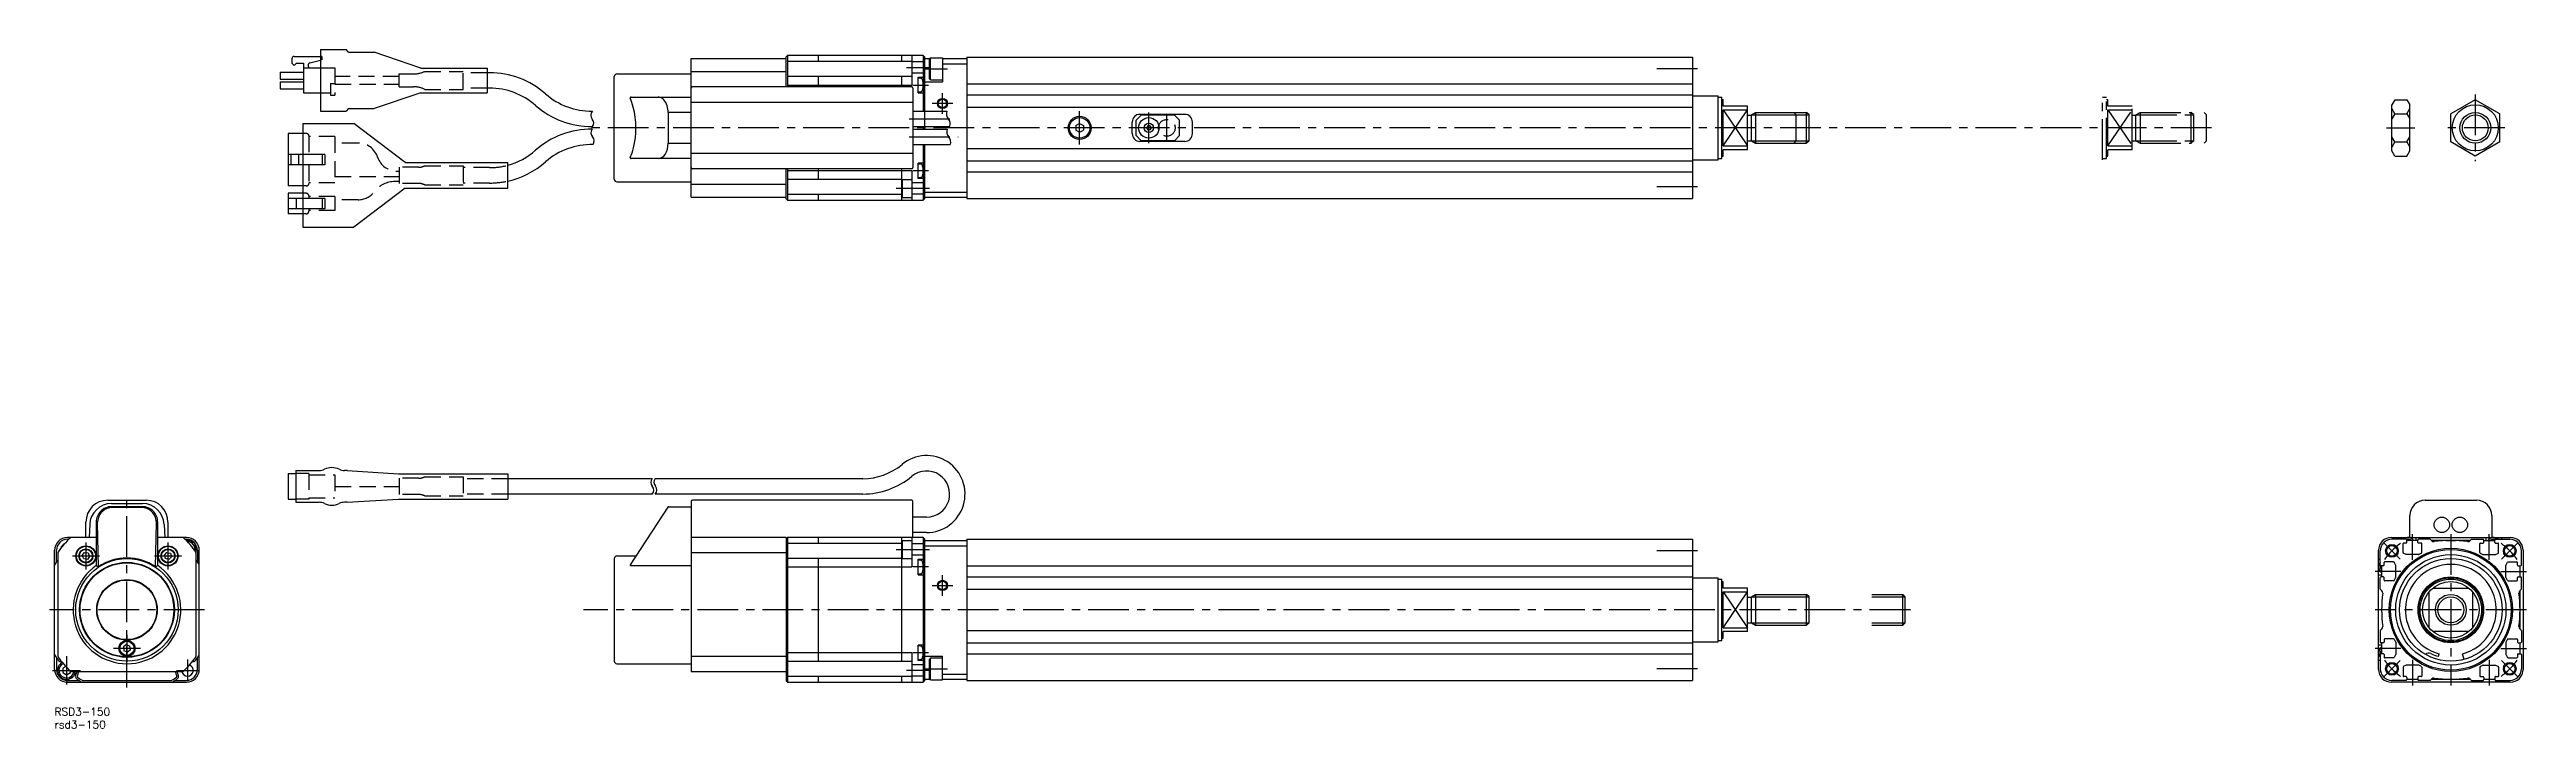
# Model space of a CAD drawing. Extents: x -2 to 964, y -8 to 257.
import ezdxf

# ---------------------------------------------------------------- set-up
doc = ezdxf.new("R2010")
doc.units = 0
doc.header["$LTSCALE"] = 0.5
for name, pattern in [('CENTER', [50.8, 31.75, -6.35, 6.35, -6.35]), ('DASHED', [19.05, 12.7, -6.35]), ('PHANTOM', [63.5, 31.75, -6.35, 6.35, -6.35, 6.35, -6.35])]:
    doc.linetypes.add(name, pattern=pattern)
for name, color, linetype in [('MSM_CENTER', 1, 'CENTER'), ('MSM_CONTINUOUS', 7, 'CONTINUOUS'), ('MSM_DASHED', 4, 'DASHED'), ('MSM_IMAGINARY', 6, 'PHANTOM'), ('MSM_NARROW', 5, 'CONTINUOUS'), ('MSM_PART_NUMBER', 7, 'CONTINUOUS')]:
    doc.layers.add(name, color=color, linetype=linetype)
doc.styles.get("Standard").update_dxf_attribs({"font": 'txt.shx', "height": 3, "bigfont": 'bigfont.shx'})

# ---------------------------------------------------------------- blocks, each defined once
blk = doc.blocks.new('*U6')
at = {"layer": 'MSM_PART_NUMBER'}
blk.add_text('RSD3-150', height=3, dxfattribs=at).set_placement((0, -3))
blk = doc.blocks.new('*U7')
at = {"layer": 'MSM_PART_NUMBER'}
blk.add_text('rsd3-150', height=3, dxfattribs=at).set_placement((0, -8))

msp = doc.modelspace()

# ---------------------------------------------------------------- linework, layer by layer
at = {"layer": 'MSM_CENTER'}
for p, q in [((332.27, 249.57), (341.27, 249.57)), ((334.77, 242.7), (340.77, 242.7)), ((339.27, 248.98), (348.27, 248.98)), ((640.77, 248.98), (623.18, 248.98)), ((350.27, 235.5), (342.27, 235.5)), ((346.27, 231.5), (346.27, 239.5)), ((399.77, 219.5), (399.77, 232.5)), ((426.77, 220), (426.77, 232)), ((944.12, 238.97), (944.12, 213.03)), ((841.27, 226), (206.27, 226)), ((333.27, 229.5), (350.41, 229.5)), ((333.27, 222.5), (352.45, 222.5)), ((433.77, 220.75), (433.77, 231.25)), ((909.52, 226), (920.52, 226)), ((955.62, 226), (932.62, 226)), ((340.77, 209.3), (334.77, 209.3)), ((640.77, 203.02), (623.18, 203.02)), ((341.27, 202.43), (328.27, 202.43)), ((28.2, 8), (28.2, 82.9)), ((919.57, 57.7), (919.57, 67.7)), ((934.57, 67.7), (934.57, 8.7)), ((949.57, 57.7), (949.57, 67.7)), ((6.91, 59.2), (17.49, 59.2)), ((12.2, 64.49), (12.2, 53.91)), ((38.91, 59.2), (49.49, 59.2)), ((44.2, 64.49), (44.2, 53.91)), ((328.27, 61.77), (341.27, 61.77)), ((640.77, 61.18), (623.18, 61.18)), ((914.77, 58), (908.41, 64.36)), ((960.73, 64.36), (954.37, 58)), ((340.77, 54.9), (334.77, 54.9)), ((346.27, 43.7), (346.27, 51.7)), ((915.07, 53.2), (905.07, 53.2)), ((954.07, 53.2), (964.07, 53.2)), ((342.27, 47.7), (350.27, 47.7)), ((58.4, 38.2), (-2, 38.2)), ((723.77, 38.2), (206.27, 38.2)), ((964.07, 38.2), (905.07, 38.2)), ((4.63, 20.13), (4.63, 9.13)), ((33.49, 23.2), (22.91, 23.2)), ((28.2, 28.49), (28.2, 17.91)), ((340.77, 21.5), (334.77, 21.5)), ((915.07, 23.2), (905.07, 23.2)), ((954.07, 23.2), (964.07, 23.2)), ((-0.87, 14.63), (10.13, 14.63)), ((47.52, 14.63), (56.02, 14.63)), ((51.77, 18.88), (51.77, 10.38)), ((341.27, 14.63), (332.27, 14.63)), ((339.27, 15.22), (348.27, 15.22)), ((640.77, 15.22), (623.18, 15.22)), ((914.77, 18.4), (908.41, 12.04)), ((919.57, 18.7), (919.57, 8.7)), ((949.57, 18.7), (949.57, 8.7)), ((960.73, 12.04), (954.37, 18.4))]:
    msp.add_line(p, q, dxfattribs=at)
for start, end in [(127.06564, 142.93434), (37.06566, 52.93436), (217.06566, 232.93436), (307.06564, 322.93434)]:
    msp.add_arc((934.57, 38.2), 32.5, start, end, dxfattribs=at)
at = {"layer": 'MSM_CONTINUOUS'}
for p, q in [((92.5, 252.96), (92.5, 251.16)), ((93.4, 253.86), (103.63, 253.86)), ((99.57, 251.36), (103.63, 252.4)), ((103.63, 256.5), (103.63, 232.5)), ((103.63, 256.5), (113.63, 256.5)), ((114.63, 255.5), (113.63, 256.5)), ((114.63, 255.5), (124.63, 255.5)), ((142.78, 249.3), (124.63, 255.5)), ((248.27, 199), (248.27, 253)), ((248.27, 253), (285.27, 253)), ((285.27, 253.7), (285.77, 254.2)), ((285.27, 242), (285.27, 253.7)), ((285.77, 254.2), (285.77, 242)), ((338.77, 254.2), (285.77, 254.2)), ((285.77, 252.02), (334.27, 252.02)), ((297.77, 254.22), (297.77, 252.02)), ((330.27, 254.2), (330.27, 252.02)), ((334.27, 254.2), (334.27, 242.7)), ((338.77, 254.2), (338.77, 232.5)), ((339.27, 253.7), (338.77, 254.2)), ((339.27, 253.7), (339.27, 232.5)), ((339.27, 253), (341.44, 253)), ((341.57, 253.23), (341.27, 252.71)), ((341.27, 245.25), (341.27, 252.71)), ((341.57, 244.73), (341.57, 253.23)), ((341.57, 253.23), (346.27, 253.23)), ((346.27, 253.23), (346.27, 244)), ((346.27, 253), (355.77, 253)), ((355.77, 253.5), (638.77, 253.5)), ((355.77, 253.5), (355.77, 198.5)), ((638.77, 253.5), (638.77, 198.5)), ((88, 247.74), (97, 247.74)), ((88, 247.74), (88, 245.04)), ((88, 245.04), (97, 245.04)), ((88, 243.96), (97, 243.96)), ((88, 243.96), (88, 241.26)), ((93.4, 250.26), (92.5, 251.16)), ((93.4, 250.26), (94.3, 251.16)), ((94.3, 251.16), (97, 251.16)), ((97, 251.16), (97, 239.64)), ((97, 249.36), (103.63, 249.36)), ((142.78, 249.3), (168.63, 249.3)), ((168.63, 249.3), (168.63, 239.7)), ((169.65, 247.5), (168.63, 247.5)), ((218.27, 206), (218.27, 246)), ((219.27, 247), (248.27, 247)), ((248.27, 247.92), (285.27, 247.92)), ((334.27, 242), (248.27, 242)), ((285.77, 246.12), (334.27, 246.12)), ((285.77, 242.7), (334.27, 242.7)), ((297.77, 246.12), (297.77, 242.02)), ((330.27, 246.12), (330.27, 242)), ((336.77, 245.7), (339.27, 245.7)), ((336.77, 239.7), (336.77, 245.7)), ((336.77, 245.45), (337.62, 245.38)), ((336.77, 239.95), (336.77, 245.45)), ((339.27, 244), (346.27, 244)), ((341.57, 244.73), (341.27, 245.25)), ((341.57, 244.73), (346.27, 244.73)), ((346.27, 251), (355.77, 251)), ((355.77, 243.15), (638.77, 243.15)), ((88, 241.26), (97, 241.26)), ((97, 239.64), (103.63, 239.64)), ((103.63, 232.5), (113.63, 232.5)), ((114.63, 233.5), (113.63, 232.5)), ((114.63, 233.5), (124.63, 233.5)), ((142.78, 239.7), (124.63, 233.5)), ((142.78, 239.7), (168.63, 239.7)), ((169.65, 241.5), (168.63, 241.5)), ((224.86, 238), (248.27, 238)), ((239.27, 232), (239.27, 220)), ((248.27, 232), (239.27, 232)), ((248.27, 236), (334.77, 236)), ((334.77, 241.5), (334.77, 210.5)), ((334.77, 232.5), (347.95, 232.5)), ((337.62, 240.02), (336.77, 239.95)), ((336.77, 239.7), (339.27, 239.7)), ((339.27, 232.5), (339.27, 225.5)), ((355.77, 238.85), (638.77, 238.85)), ((355.77, 234.08), (638.77, 234.08)), ((638.77, 238.5), (648.77, 238.5)), ((648.77, 213.5), (648.77, 238.5)), ((648.77, 238), (650.27, 238)), ((650.27, 214), (650.27, 238)), ((650.27, 237), (650.77, 237)), ((650.77, 234.5), (650.77, 237)), ((660.27, 234.5), (650.77, 234.5)), ((650.77, 219.02), (650.77, 232.98)), ((650.77, 232.98), (660.27, 232.98)), ((660.27, 217.5), (660.27, 234.5)), ((661.77, 231.05), (663.41, 232)), ((663.41, 232), (683.32, 232)), ((663.41, 232), (663.41, 220)), ((683.32, 220), (683.32, 232)), ((684.27, 231.05), (683.32, 232)), ((912.68, 236.97), (911.52, 234.97)), ((911.52, 217.03), (911.52, 234.97)), ((912.68, 231.49), (911.52, 233.49)), ((912.68, 236.97), (917.37, 236.97)), ((917.37, 236.97), (918.52, 234.97)), ((917.37, 231.49), (918.52, 233.49)), ((918.52, 217.03), (918.52, 234.97)), ((944.12, 236.97), (934.62, 231.49)), ((953.62, 231.49), (944.12, 236.97)), ((96.73, 223.85), (91.13, 223.85)), ((91.13, 223.85), (91.13, 203.35)), ((96.73, 227.7), (96.73, 187.3)), ((96.73, 227.7), (116.73, 227.7)), ((136.73, 212.45), (116.73, 227.7)), ((334.77, 226.5), (349.16, 226.5)), ((334.77, 225.5), (348.12, 225.5)), ((338.77, 226.5), (338.77, 225.5)), ((339.27, 226.5), (339.27, 225.5)), ((398.27, 226.87), (399.77, 227.73)), ((398.27, 226.87), (398.27, 225.13)), ((398.27, 225.13), (399.77, 224.27)), ((399.77, 227.73), (401.27, 226.87)), ((399.77, 224.27), (401.27, 225.13)), ((401.27, 226.87), (401.27, 225.13)), ((420.27, 223.75), (420.27, 228.25)), ((423.77, 231), (421.77, 229)), ((421.77, 223), (421.77, 229)), ((421.77, 223), (423.77, 221)), ((440.77, 231.25), (423.27, 231.25)), ((436.77, 231), (423.77, 231)), ((426.34, 226.75), (425.9, 226)), ((425.9, 226), (426.34, 225.25)), ((427.2, 226.75), (426.34, 226.75)), ((427.2, 225.25), (426.34, 225.25)), ((427.2, 226.75), (427.64, 226)), ((427.64, 226), (427.2, 225.25)), ((438.77, 229), (436.77, 231)), ((438.77, 223), (436.77, 221)), ((438.77, 223), (438.77, 229)), ((443.77, 223.75), (443.77, 228.25)), ((660.27, 231), (661.77, 231)), ((661.77, 220.95), (661.77, 231.05)), ((684.27, 220.95), (684.27, 231.05)), ((912.68, 231.49), (911.52, 229.49)), ((912.68, 220.52), (911.52, 222.52)), ((912.68, 231.49), (917.37, 231.49)), ((917.37, 231.49), (918.52, 229.49)), ((917.37, 220.52), (918.52, 222.52)), ((934.62, 220.52), (934.62, 231.49)), ((953.62, 220.52), (953.62, 231.49)), ((96.73, 215.6), (91.13, 215.6)), ((92.13, 215.6), (92.13, 211.6)), ((95.13, 215.6), (95.13, 211.6)), ((248.27, 214), (224.87, 214)), ((239.27, 220), (248.27, 220)), ((334.77, 216), (248.27, 216)), ((334.77, 219.5), (349.33, 219.5)), ((338.77, 219.5), (338.77, 197.8)), ((339.27, 219.5), (339.27, 198.3)), ((355.77, 217.92), (638.77, 217.92)), ((355.77, 213.15), (638.77, 213.15)), ((440.77, 220.75), (423.27, 220.75)), ((436.77, 221), (423.77, 221)), ((638.77, 213.5), (648.77, 213.5)), ((648.77, 214), (650.27, 214)), ((650.27, 215), (650.77, 215)), ((650.77, 219.02), (660.27, 219.02)), ((660.27, 217.5), (650.77, 217.5)), ((650.77, 215), (650.77, 217.5)), ((660.27, 221), (661.77, 221)), ((661.77, 220.95), (663.41, 220)), ((663.41, 220), (683.32, 220)), ((684.27, 220.95), (683.32, 220)), ((912.68, 220.52), (911.52, 218.52)), ((912.68, 215.03), (911.52, 217.03)), ((912.68, 220.52), (917.37, 220.52)), ((912.68, 215.03), (917.37, 215.03)), ((917.37, 220.52), (918.52, 218.52)), ((917.37, 215.03), (918.52, 217.03)), ((944.12, 215.03), (934.62, 220.52)), ((953.62, 220.52), (944.12, 215.03)), ((96.73, 211.6), (91.13, 211.6)), ((96.73, 203.35), (91.13, 203.35)), ((136.73, 212.45), (176.73, 212.45)), ((176.73, 202.55), (176.73, 212.45)), ((219.27, 205), (248.27, 205)), ((248.27, 204.09), (285.27, 204.09)), ((334.27, 210), (248.77, 210)), ((285.27, 198.3), (285.27, 210)), ((285.77, 210), (285.77, 197.8)), ((334.27, 209.3), (285.77, 209.3)), ((330.54, 205.88), (285.77, 205.88)), ((297.77, 210.02), (297.77, 205.88)), ((330.27, 210), (330.27, 197.8)), ((330.57, 205.93), (330.27, 205.41)), ((330.57, 205.93), (330.57, 198.93)), ((330.57, 205.93), (334.27, 205.93)), ((334.27, 209.3), (334.27, 197.8)), ((336.77, 206.3), (336.77, 212.3)), ((339.27, 212.3), (336.77, 212.3)), ((336.77, 206.55), (336.77, 212.05)), ((336.77, 212.05), (337.62, 211.98)), ((337.62, 206.62), (336.77, 206.55)), ((339.27, 206.3), (336.77, 206.3)), ((355.77, 208.85), (638.77, 208.85)), ((96.73, 200.5), (91.13, 200.5)), ((91.13, 200.5), (91.13, 192.5)), ((96.73, 198.5), (91.13, 198.5)), ((96.73, 194.5), (91.13, 194.5)), ((94.13, 198.5), (94.13, 194.5)), ((136.73, 202.55), (116.73, 187.3)), ((136.73, 202.55), (176.73, 202.55)), ((248.27, 199), (285.27, 199)), ((285.77, 197.8), (285.27, 198.3)), ((330.27, 199.98), (285.77, 199.98)), ((285.77, 197.8), (338.77, 197.8)), ((297.77, 199.98), (297.77, 197.82)), ((330.57, 198.93), (330.27, 199.45)), ((330.57, 198.93), (334.27, 198.93)), ((338.77, 197.8), (339.27, 198.3)), ((339.27, 201), (355.77, 201)), ((339.27, 199), (355.77, 199)), ((355.77, 198.5), (638.77, 198.5)), ((96.73, 192.5), (91.13, 192.5)), ((96.73, 187.3), (116.73, 187.3)), ((91.13, 91.31), (94.09, 91.31)), ((91.13, 91.31), (91.13, 81.31)), ((94.09, 92.51), (103.19, 92.51)), ((94.09, 92.51), (94.09, 80.11)), ((114.09, 92.51), (113, 92.51)), ((114.09, 92.51), (134.09, 91.26)), ((134.09, 91.26), (176.73, 91.26)), ((176.73, 91.26), (176.73, 81.36)), ((233.04, 89.31), (176.73, 89.31)), ((315.15, 89.31), (234.24, 89.31)), ((20.7, 80.9), (35.7, 80.9)), ((22.16, 79.61), (34.24, 79.61)), ((34.2, 78.4), (22.2, 78.4)), ((33.89, 78.09), (22.51, 78.09)), ((91.13, 81.31), (94.09, 81.31)), ((94.09, 80.11), (103.19, 80.11)), ((114.09, 80.11), (113, 80.11)), ((114.09, 80.11), (134.09, 81.36)), ((134.09, 81.36), (176.73, 81.36)), ((233.03, 83.31), (176.73, 83.31)), ((239.09, 78.17), (224.49, 55.77)), ((315.15, 83.31), (234.23, 83.31)), ((239.51, 78.4), (248.27, 78.4)), ((248.27, 80.4), (248.27, 14.2)), ((334.27, 80.9), (248.77, 80.9)), ((334.77, 66.9), (334.77, 80.4)), ((924.57, 80.9), (944.57, 80.9)), ((12.2, 66.4), (12.2, 72.4)), ((13.67, 71.41), (13.49, 66.4)), ((16.2, 72.4), (16.2, 55.43)), ((16.79, 73.2), (16.64, 71.96)), ((16.64, 71.96), (17.03, 55)), ((39.37, 55), (39.76, 71.96)), ((39.76, 71.96), (39.61, 73.2)), ((40.2, 55.43), (40.2, 72.4)), ((42.73, 71.41), (42.91, 66.4)), ((44.2, 72.4), (44.2, 66.4)), ((340.07, 74.31), (334.77, 74.31)), ((340.07, 68.31), (334.77, 68.31)), ((918.57, 66.4), (918.57, 74.9)), ((950.57, 74.9), (950.57, 66.4)), ((0, 15), (0, 61.4)), ((0.7, 56.89), (0.7, 61.4)), ((0.7, 56.89), (0.7, 59.3)), ((1.2, 60.49), (1.2, 20.11)), ((16.2, 66.4), (5, 66.4)), ((5, 65.7), (5.54, 65.7)), ((10.77, 59.39), (11.65, 60.53)), ((11.32, 58.05), (10.77, 59.39)), ((12.75, 57.87), (11.32, 58.05)), ((11.65, 60.53), (13.08, 60.35)), ((13.63, 59.01), (12.75, 57.87)), ((13.08, 60.35), (13.63, 59.01)), ((51.4, 66.4), (40.2, 66.4)), ((42.8, 59.56), (43.81, 60.59)), ((43.19, 58.17), (42.8, 59.56)), ((44.59, 57.81), (43.19, 58.17)), ((43.81, 60.59), (45.21, 60.23)), ((45.6, 58.84), (44.59, 57.81)), ((45.21, 60.23), (45.6, 58.84)), ((50.86, 65.7), (51.4, 65.7)), ((55.2, 20.11), (55.2, 60.49)), ((55.7, 61.4), (55.7, 56.89)), ((56.4, 15), (56.4, 61.4)), ((218.27, 58.2), (218.27, 18.2)), ((219.27, 59.2), (226.72, 59.2)), ((285.27, 66.4), (248.27, 66.4)), ((248.27, 60.49), (285.27, 60.49)), ((285.27, 65.9), (285.77, 66.4)), ((285.27, 66.4), (285.27, 10.5)), ((338.77, 66.4), (285.77, 66.4)), ((285.77, 66.4), (285.77, 10)), ((285.77, 64.22), (330.27, 64.22)), ((285.77, 58.32), (330.54, 58.32)), ((297.77, 66.4), (297.77, 64.22)), ((297.77, 58.32), (297.77, 18.08)), ((330.27, 66.4), (330.27, 18.08)), ((330.57, 65.27), (330.27, 64.75)), ((330.57, 58.27), (330.27, 58.79)), ((330.57, 65.27), (330.57, 58.27)), ((330.57, 65.27), (334.27, 65.27)), ((330.57, 58.27), (334.27, 58.27)), ((334.27, 66.4), (334.27, 54.9)), ((338.77, 66.4), (338.77, 10)), ((339.27, 65.9), (338.77, 66.4)), ((339.27, 65.9), (339.27, 10.5)), ((339.27, 65.2), (339.27, 11.2)), ((339.27, 65.2), (355.77, 65.2)), ((339.27, 63.2), (355.77, 63.2)), ((355.77, 65.7), (638.77, 65.7)), ((355.77, 65.7), (355.77, 10.7)), ((638.77, 65.7), (638.77, 10.7)), ((906.37, 15), (906.37, 61.4)), ((907.07, 55.65), (907.07, 61.2)), ((911.37, 66.4), (957.77, 66.4)), ((917.12, 65.7), (911.57, 65.7)), ((914.87, 66.4), (914.87, 65.7)), ((915.92, 60.52), (915.92, 64)), ((917.09, 59.73), (916.02, 60.34)), ((917.12, 64.2), (916.12, 64.2)), ((921.95, 59.7), (917.19, 59.7)), ((917.42, 64.5), (917.42, 65.4)), ((921.72, 65.2), (917.42, 65.2)), ((920.87, 66.4), (920.87, 65.2)), ((921.72, 64.5), (921.72, 65.4)), ((926.49, 65.7), (922.02, 65.7)), ((923.02, 64.2), (922.02, 64.2)), ((923.12, 60.34), (922.05, 59.73)), ((923.22, 60.52), (923.22, 64)), ((927.21, 65.06), (926.63, 65.64)), ((942.07, 65.2), (927.07, 65.2)), ((932.77, 65.2), (932.77, 65.17)), ((932.77, 65.2), (936.37, 65.2)), ((936.37, 65.2), (936.37, 65.17)), ((941.93, 65.06), (942.51, 65.64)), ((942.65, 65.7), (947.12, 65.7)), ((945.92, 60.52), (945.92, 64)), ((946.02, 60.34), (947.09, 59.73)), ((946.12, 64.2), (947.12, 64.2)), ((947.19, 59.7), (951.95, 59.7)), ((947.42, 64.5), (947.42, 65.4)), ((947.42, 65.2), (951.72, 65.2)), ((948.27, 66.4), (948.27, 65.2)), ((951.72, 64.5), (951.72, 65.4)), ((952.02, 65.7), (957.57, 65.7)), ((952.02, 64.2), (953.02, 64.2)), ((952.05, 59.73), (953.12, 60.34)), ((953.22, 60.52), (953.22, 64)), ((954.27, 66.4), (954.27, 65.7)), ((962.07, 55.65), (962.07, 61.2)), ((962.77, 61.4), (962.77, 15)), ((16.2, 55.43), (17.03, 55)), ((40.2, 55.43), (39.37, 55)), ((224.87, 55.43), (248.27, 55.43)), ((285.77, 54.9), (334.27, 54.9)), ((336.77, 51.9), (336.77, 57.9)), ((336.77, 57.9), (339.27, 57.9)), ((336.77, 57.65), (337.62, 57.58)), ((337.62, 52.22), (336.77, 52.15)), ((336.77, 51.9), (339.27, 51.9)), ((355.77, 55.35), (638.77, 55.35)), ((355.77, 51.05), (638.77, 51.05)), ((638.77, 50.7), (648.77, 50.7)), ((648.77, 25.7), (648.77, 50.7)), ((648.77, 50.2), (650.27, 50.2)), ((650.27, 26.2), (650.27, 50.2)), ((650.27, 49.2), (650.77, 49.2)), ((650.77, 46.7), (650.77, 49.2)), ((906.37, 57.9), (907.07, 57.9)), ((906.37, 51.9), (907.57, 51.9)), ((907.07, 46.28), (907.07, 50.75)), ((908.27, 55.35), (907.37, 55.35)), ((908.27, 51.05), (907.37, 51.05)), ((907.57, 55.35), (907.57, 51.05)), ((908.57, 55.65), (908.57, 56.65)), ((908.57, 49.75), (908.57, 50.75)), ((912.25, 56.85), (908.77, 56.85)), ((912.25, 49.55), (908.77, 49.55)), ((913.04, 55.68), (912.43, 56.75)), ((912.43, 49.65), (913.04, 50.72)), ((913.07, 50.82), (913.07, 55.58)), ((956.07, 50.82), (956.07, 55.58)), ((956.1, 55.68), (956.71, 56.75)), ((956.71, 49.65), (956.1, 50.72)), ((956.88, 56.85), (960.37, 56.85)), ((956.88, 49.55), (960.37, 49.55)), ((960.57, 55.65), (960.57, 56.65)), ((960.57, 49.75), (960.57, 50.75)), ((960.87, 55.35), (961.77, 55.35)), ((960.87, 51.05), (961.77, 51.05)), ((961.57, 51.05), (961.57, 55.35)), ((962.07, 46.28), (962.07, 50.75)), ((355.77, 46.28), (638.77, 46.28)), ((660.27, 46.7), (650.77, 46.7)), ((650.77, 31.22), (650.77, 45.18)), ((650.77, 45.18), (660.27, 45.18)), ((660.27, 29.7), (660.27, 46.7)), ((660.27, 43.2), (661.77, 43.2)), ((661.77, 43.25), (663.41, 44.2)), ((661.77, 33.15), (661.77, 43.25)), ((663.41, 44.2), (683.32, 44.2)), ((663.41, 44.2), (663.41, 32.2)), ((683.32, 32.2), (683.32, 44.2)), ((684.27, 43.25), (683.32, 44.2)), ((684.27, 33.15), (684.27, 43.25)), ((907.71, 45.56), (907.13, 46.14)), ((926.07, 31.22), (926.07, 45.18)), ((927.59, 46.7), (941.55, 46.7)), ((943.07, 45.18), (943.07, 31.22)), ((961.43, 45.56), (962.01, 46.14)), ((961.57, 30.7), (961.57, 45.7)), ((355.77, 30.12), (638.77, 30.12)), ((650.77, 31.22), (660.27, 31.22)), ((660.27, 29.7), (650.77, 29.7)), ((650.77, 27.2), (650.77, 29.7)), ((660.27, 33.2), (661.77, 33.2)), ((661.77, 33.15), (663.41, 32.2)), ((663.41, 32.2), (683.32, 32.2)), ((684.27, 33.15), (683.32, 32.2)), ((907.07, 30.12), (907.07, 25.65)), ((907.71, 30.84), (907.13, 30.26)), ((941.55, 29.7), (927.59, 29.7)), ((961.43, 30.84), (962.01, 30.26)), ((962.07, 30.12), (962.07, 25.65)), ((0.7, 19.51), (0.7, 15)), ((28, 24.66), (26.83, 23.76)), ((26.83, 23.76), (27.03, 22.29)), ((28.4, 21.74), (27.03, 22.29)), ((28, 24.66), (29.37, 24.11)), ((29.57, 22.64), (28.4, 21.74)), ((29.57, 22.64), (29.37, 24.11)), ((55.7, 15), (55.7, 19.35)), ((248.27, 20.11), (285.27, 20.11)), ((334.27, 21.5), (285.77, 21.5)), ((334.27, 21.5), (334.27, 10)), ((336.77, 18.5), (336.77, 24.5)), ((339.27, 24.5), (336.77, 24.5)), ((336.77, 24.25), (337.62, 24.18)), ((339.27, 20.2), (346.27, 20.2)), ((341.57, 19.47), (341.27, 18.95)), ((341.57, 10.97), (341.57, 19.47)), ((341.57, 19.47), (346.27, 19.47)), ((346.27, 10.97), (346.27, 20.2)), ((355.77, 25.35), (638.77, 25.35)), ((355.77, 21.05), (638.77, 21.05)), ((638.77, 25.7), (648.77, 25.7)), ((648.77, 26.2), (650.27, 26.2)), ((650.27, 27.2), (650.77, 27.2)), ((907.57, 24.5), (906.37, 24.5)), ((907.07, 20.75), (907.07, 15.2)), ((908.27, 25.35), (907.37, 25.35)), ((908.27, 21.05), (907.37, 21.05)), ((907.57, 25.35), (907.57, 21.05)), ((908.57, 26.65), (908.57, 25.65)), ((908.57, 20.75), (908.57, 19.75)), ((912.25, 26.85), (908.77, 26.85)), ((912.25, 19.55), (908.77, 19.55)), ((912.43, 26.75), (913.04, 25.68)), ((913.04, 20.72), (912.43, 19.65)), ((913.07, 25.58), (913.07, 20.82)), ((929.72, 20.11), (929.98, 21.08)), ((939.75, 18.88), (939.16, 21.08)), ((956.07, 25.58), (956.07, 20.82)), ((956.71, 26.75), (956.1, 25.68)), ((956.1, 20.72), (956.71, 19.65)), ((956.88, 26.85), (960.37, 26.85)), ((956.88, 19.55), (960.37, 19.55)), ((960.57, 26.65), (960.57, 25.65)), ((960.57, 20.75), (960.57, 19.75)), ((960.87, 25.35), (961.77, 25.35)), ((960.87, 21.05), (961.77, 21.05)), ((961.57, 21.05), (961.57, 25.35)), ((962.07, 20.75), (962.07, 15.2)), ((4.3, 16.17), (3.13, 15.5)), ((3.13, 15.5), (3.13, 13.76)), ((3.13, 13.76), (4.63, 12.9)), ((4.63, 12.9), (6.13, 13.76)), ((5, 10.7), (9.51, 10.7)), ((5, 10), (51.4, 10)), ((6.13, 13.76), (6.13, 14.34)), ((6.29, 14.2), (50.11, 14.2)), ((10.87, 10.7), (45.53, 10.7)), ((46.89, 10.7), (51.4, 10.7)), ((219.27, 17.2), (248.27, 17.2)), ((248.27, 14.2), (285.27, 14.2)), ((285.77, 10), (285.27, 10.5)), ((334.27, 18.08), (285.77, 18.08)), ((334.27, 12.18), (285.77, 12.18)), ((285.77, 10), (338.77, 10)), ((297.77, 12.18), (297.77, 10)), ((330.27, 12.18), (330.27, 10)), ((337.62, 18.82), (336.77, 18.75)), ((339.27, 18.5), (336.77, 18.5)), ((338.77, 10), (339.27, 10.5)), ((339.27, 11.2), (341.44, 11.2)), ((341.27, 11.49), (341.27, 18.95)), ((341.57, 10.97), (341.27, 11.49)), ((341.57, 10.97), (346.27, 10.97)), ((346.27, 13.2), (355.77, 13.2)), ((346.27, 11.2), (355.77, 11.2)), ((355.77, 10.7), (638.77, 10.7)), ((907.07, 18.5), (906.37, 18.5)), ((957.77, 10), (911.37, 10)), ((917.12, 10.7), (911.57, 10.7)), ((915.92, 15.88), (915.92, 12.4)), ((917.09, 16.67), (916.02, 16.06)), ((917.12, 12.2), (916.12, 12.2)), ((921.95, 16.7), (917.19, 16.7)), ((917.42, 11.9), (917.42, 11)), ((917.42, 11.2), (921.72, 11.2)), ((921.72, 11.9), (921.72, 11)), ((923.02, 12.2), (922.02, 12.2)), ((926.49, 10.7), (922.02, 10.7)), ((923.12, 16.06), (922.05, 16.67)), ((923.22, 15.88), (923.22, 12.4)), ((927.21, 11.34), (926.63, 10.76)), ((927.07, 11.2), (942.07, 11.2)), ((941.93, 11.34), (942.51, 10.76)), ((942.65, 10.7), (947.12, 10.7)), ((945.92, 15.88), (945.92, 12.4)), ((946.02, 16.06), (947.09, 16.67)), ((946.12, 12.2), (947.12, 12.2)), ((947.19, 16.7), (951.95, 16.7)), ((947.42, 11.9), (947.42, 11)), ((947.42, 11.2), (951.72, 11.2)), ((951.72, 11.9), (951.72, 11)), ((952.02, 12.2), (953.02, 12.2)), ((952.02, 10.7), (957.57, 10.7)), ((952.05, 16.67), (953.12, 16.06)), ((953.22, 15.88), (953.22, 12.4))]:
    msp.add_line(p, q, dxfattribs=at)
for centre, radius in [((346.27, 235.5), 1.62), ((944.12, 226), 8.97), ((399.77, 226), 4.5), ((399.77, 226), 4), ((426.77, 226), 4), ((426.77, 226), 1.8), ((944.12, 226), 5.05), ((931.07, 71.31), 3), ((938.07, 71.31), 3), ((28.2, 38.2), 19.99), ((12.2, 59.2), 3.93), ((12.2, 59.2), 3.85), ((12.2, 59.2), 3.75), ((12.2, 59.2), 2.75), ((12.2, 59.2), 2.55), ((44.2, 59.2), 3.93), ((44.2, 59.2), 3.85), ((44.2, 59.2), 3.75), ((44.2, 59.2), 2.75), ((44.2, 59.2), 2.55), ((911.59, 61.18), 2.07), ((934.57, 38.2), 24), ((934.57, 38.2), 23.5), ((934.57, 38.2), 21.5), ((934.57, 38.2), 20), ((957.55, 61.18), 2.07), ((28.2, 38.2), 18.48), ((28.2, 38.2), 18.3), ((28.2, 38.2), 11.8), ((28.2, 38.2), 11.62), ((346.27, 47.7), 1.62), ((934.57, 38.2), 12.8), ((934.57, 38.2), 12.5), ((934.57, 38.2), 12), ((934.57, 38.2), 11), ((934.57, 38.2), 6), ((28.2, 23.2), 3.12), ((28.2, 23.2), 3), ((28.2, 23.2), 2.75), ((911.59, 15.22), 2.07), ((957.55, 15.22), 2.07)]:
    msp.add_circle(centre, radius, dxfattribs=at)
for centre, radius, start, end in [((93.4, 252.96), 0.9, 89.99998, 179.99996), ((99.82, 250.37), 1.01, 104.38142, 270), ((169.65, 214.5), 33, 48.59038, 90), ((219.27, 246), 1, 90, 180), ((248.77, 241.5), 0.5, 90, 180), ((334.27, 241.5), 0.5, 0, 90), ((337.53, 244.38), 1, 16.25703, 85), ((331.77, 242.7), 7, 343.74297, 16.25703), ((169.65, 214.5), 27, 48.59038, 90), ((209.33, 259.5), 33, 228.59038, 270.66654), ((209.33, 259.5), 27, 228.59038, 270.82982), ((224.76, 237.67), 0.309, 127.37267, 202.12824), ((202.72, 228.09), 23.72, 14.65386, 23.50233), ((224.84, 237.53), 0.474, 88.47895, 125.41536), ((195.06, 226), 31.66, 345.73061, 14.8151), ((235.37, 235.4), 2.6, 70.96885, 90.11373), ((235.05, 234.64), 3.42, 42.21669, 70.06923), ((231.96, 232.26), 7.32, 357.94029, 39.72535), ((337.53, 241.02), 1, 275, 343.74297), ((209.33, 192.5), 33, 89.46199, 131.40962), ((423.27, 228.25), 3, 90, 180.00001), ((423.27, 223.75), 3, 179.99999, 270), ((440.77, 228.25), 3, 0, 90), ((440.77, 223.75), 3, 270, 0), ((169.65, 237.5), 27, 285.20706, 311.40962), ((169.65, 237.5), 33, 282.39298, 311.40962), ((209.33, 192.5), 27, 88.65419, 131.40962), ((224.8, 214.34), 0.346, 158.74354, 217.41352), ((202.35, 224.08), 24.13, 336.51836, 345.87283), ((224.83, 214.44), 0.436, 224.10977, 274.10759), ((235.09, 217.47), 3.48, 275.13604, 328.82527), ((231.36, 219.86), 7.91, 327.98859, 1.01074), ((219.27, 206), 1, 180, 270), ((248.77, 210.5), 0.5, 180, 270), ((334.27, 210.5), 0.5, 270, 0), ((337.53, 210.98), 1, 16.25703, 85), ((337.53, 207.62), 1, 275, 343.74297), ((331.77, 209.3), 7, 343.74297, 16.25703), ((340.07, 83.31), 15, 270, 129.71514), ((103.19, 97.31), 4.8, 270, 295.26441), ((108.09, 86.91), 6.7, 64.73559, 115.26441), ((113, 97.31), 4.8, 244.73559, 270), ((315.15, 113.31), 24, 270, 309.71514), ((315.15, 113.31), 24, 270, 309.71514), ((315.15, 113.31), 24, 270, 309.71514), ((315.15, 113.31), 24, 270, 309.71514), ((315.15, 113.31), 24, 270, 309.71514), ((315.15, 113.31), 30, 270, 309.71514), ((340.07, 83.31), 9, 270, 129.71514), ((20.7, 72.4), 8.5, 90, 180), ((22.16, 71.12), 8.49, 89.98685, 178.01311), ((22.19, 72.41), 5.99, 89.98556, 180.01441), ((22.5, 72.31), 5.78, 89.89332, 171.11136), ((33.9, 72.31), 5.77, 8.88115, 90.10982), ((34.21, 72.41), 5.99, 359.98559, 90.01443), ((34.24, 71.12), 8.49, 1.98684, 90.01312), ((35.7, 72.4), 8.5, 0, 90), ((103.19, 75.31), 4.8, 64.73559, 90), ((108.09, 85.71), 6.7, 244.73559, 295.26441), ((113, 75.31), 4.8, 90, 115.26441), ((239.51, 77.9), 0.5, 90, 146.90917), ((248.77, 80.4), 0.5, 90, 180), ((334.27, 80.4), 0.5, 0, 90), ((334.27, 80.4), 0.5, 0, 90), ((924.57, 74.9), 6, 90, 180), ((944.57, 74.9), 6, 360, 90), ((5, 61.4), 5, 90, 180), ((5, 61.4), 4.3, 90, 180), ((28.2, 42.4), 32.5, 132.39947, 146.17784), ((4.63, 61.77), 2.25, 111.90861, 169.26415), ((28.2, 38.54), 19.89, 55.8255, 124.1745), ((28.2, 42.4), 32.5, 33.82216, 47.60053), ((51.77, 61.77), 3.5, 341.44226, 97.38497), ((51.4, 61.4), 5, 0, 90), ((51.4, 61.4), 4.3, 0, 90), ((51.77, 61.77), 2.98, 349.31126, 89.51597), ((219.27, 58.2), 1, 90, 180), ((334.27, 66.9), 0.5, 270, 0), ((334.27, 66.9), 0.5, 270, 0), ((911.37, 61.4), 5, 90, 180), ((911.57, 61.2), 4.5, 90, 180.00001), ((916.12, 64), 0.2, 90, 180.00001), ((916.12, 60.52), 0.2, 179.99999, 240.00001), ((917.87, 63.65), 2.75, 34.30765, 131.80184), ((917.87, 63.65), 2.68, 35.39779, 129.99465), ((917.19, 59.9), 0.2, 240, 270), ((917.12, 65.4), 0.3, 0, 90), ((917.12, 64.5), 0.3, 270, 0), ((917.87, 63.65), 1.96, 52.27593, 103.27561), ((922.02, 65.4), 0.3, 90, 180.00001), ((922.02, 64.5), 0.3, 179.99999, 270), ((921.95, 59.9), 0.2, 270, 300), ((923.02, 64), 0.2, 0, 90), ((923.02, 60.52), 0.2, 300, 0), ((926.49, 65.5), 0.2, 45, 90), ((927.92, 65.76), 1, 225, 277.49263), ((934.57, 15.2), 50, 82.50737, 97.49263), ((941.22, 65.76), 1, 262.50737, 315), ((942.65, 65.5), 0.2, 90, 135), ((946.12, 64), 0.2, 90, 180.00001), ((946.12, 60.52), 0.2, 179.99999, 240.00001), ((947.19, 59.9), 0.2, 240, 270), ((947.12, 65.4), 0.3, 0, 90), ((947.12, 64.5), 0.3, 270, 0), ((951.27, 63.65), 2.75, 48.19816, 145.69235), ((951.27, 63.65), 2.68, 50.00535, 144.60221), ((951.27, 63.65), 1.96, 76.72439, 127.72407), ((952.02, 65.4), 0.3, 90, 180.00001), ((952.02, 64.5), 0.3, 179.99999, 270), ((951.95, 59.9), 0.2, 270, 300), ((953.02, 64), 0.2, 0, 90), ((953.02, 60.52), 0.2, 300, 0), ((957.57, 61.2), 4.5, 0, 90), ((957.77, 61.4), 5, 360, 90), ((1, 55.53), 1, 147.50207, 180), ((28.2, 38.2), 33.25, 144.29475, 147.50207), ((28.2, 38.2), 21, 124.8499, 55.1501), ((28.2, 38.2), 33.25, 32.49793, 35.70525), ((55.4, 55.53), 1, 0, 32.49793), ((224.66, 55.65), 0.206, 144.73363, 177.64411), ((224.61, 55.66), 0.156, 179.24571, 218.17508), ((224.71, 55.76), 0.302, 220.6289, 251.84825), ((224.85, 56.15), 0.716, 251.25945, 271.25651), ((337.53, 56.58), 1, 16.25703, 85), ((337.53, 53.22), 1, 275, 343.74297), ((331.77, 54.9), 7, 343.74297, 16.25703), ((909.12, 54.9), 2.75, 138.19816, 235.69235), ((909.12, 54.9), 2.68, 140.00535, 234.60221), ((907.37, 55.65), 0.3, 180.00001, 270), ((907.37, 50.75), 0.3, 90, 180.00001), ((909.12, 54.9), 1.96, 166.72439, 217.72407), ((908.27, 55.65), 0.3, 270, 360), ((908.27, 50.75), 0.3, 360, 90), ((908.77, 56.65), 0.2, 90, 180.00001), ((908.77, 49.75), 0.2, 180.00001, 270), ((912.25, 56.65), 0.2, 30, 90), ((912.25, 49.75), 0.2, 270, 330), ((912.87, 55.58), 0.2, 360, 30), ((912.87, 50.82), 0.2, 330, 360), ((934.57, 38.2), 17.73, 285, 255), ((956.27, 55.58), 0.2, 150, 180.00001), ((956.27, 50.82), 0.2, 179.99999, 210), ((956.88, 56.65), 0.2, 90, 150), ((956.88, 49.75), 0.2, 210, 270), ((960.37, 56.65), 0.2, 0, 90), ((960.37, 49.75), 0.2, 270, 0), ((960.87, 55.65), 0.3, 179.99999, 270), ((960.87, 50.75), 0.3, 90, 180.00001), ((961.77, 55.65), 0.3, 270, 0), ((961.77, 50.75), 0.3, 0, 90), ((907.27, 46.28), 0.2, 179.99999, 225), ((957.57, 38.2), 50, 172.50737, 187.49263), ((907, 44.85), 1, 352.50737, 45), ((962.13, 44.85), 1, 135, 187.49263), ((911.57, 38.2), 50, 352.50737, 7.49263), ((961.87, 46.28), 0.2, 315, 0), ((907.27, 30.12), 0.2, 135, 180.00001), ((907, 31.55), 1, 315, 7.49263), ((962.13, 31.55), 1, 172.50737, 225), ((961.87, 30.12), 0.2, 0, 45), ((1, 20.87), 1, 180, 212.49793), ((28.2, 38.2), 33.25, 212.49793, 216.42027), ((28.2, 38.2), 32.5, 213.82216, 227.60053), ((28.2, 38.2), 32.5, 312.39947, 326.17784), ((28.2, 38.2), 33.25, 323.57973, 327.50207), ((55.4, 20.87), 1, 327.50207, 0), ((337.53, 23.18), 1, 16.25703, 85), ((337.53, 19.82), 1, 275, 343.74297), ((331.77, 21.5), 7, 343.74297, 16.25703), ((909.12, 21.5), 2.75, 124.30765, 221.80184), ((909.12, 21.5), 2.68, 125.39779, 219.99465), ((907.37, 25.65), 0.3, 179.99999, 270), ((907.37, 20.75), 0.3, 90, 180.00001), ((909.12, 21.5), 1.96, 142.27593, 193.27561), ((908.27, 25.65), 0.3, 270, 0), ((908.27, 20.75), 0.3, 0, 90), ((908.77, 26.65), 0.2, 90, 180.00001), ((908.77, 19.75), 0.2, 179.99999, 270), ((912.25, 26.65), 0.2, 30, 90), ((912.25, 19.75), 0.2, 270, 330), ((912.87, 25.58), 0.2, 0, 30), ((912.87, 20.82), 0.2, 330, 0), ((925.99, 19.34), 2, 65.53776, 131.68357), ((934.57, 38.2), 18.73, 245.53776, 255), ((956.27, 25.58), 0.2, 150, 180.00001), ((956.27, 20.82), 0.2, 180.00001, 210), ((956.88, 26.65), 0.2, 90, 150), ((956.88, 19.75), 0.2, 210, 270), ((960.37, 26.65), 0.2, 360, 90), ((960.37, 19.75), 0.2, 270, 360), ((960.87, 25.65), 0.3, 180.00001, 270), ((960.87, 20.75), 0.3, 90, 180.00001), ((961.77, 25.65), 0.3, 270, 360), ((961.77, 20.75), 0.3, 360, 90), ((5, 15), 5, 180, 270), ((5, 15), 4.3, 180, 270), ((4.63, 14.63), 3.5, 118.28983, 352.94297), ((2.25, 19.05), 1, 216.42027, 292.80123), ((4.63, 14.63), 2.98, 116.29218, 351.70353), ((9.05, 12.25), 1, 150.79406, 233.57973), ((4.69, 14.69), 4, 330.79406, 352.98236), ((28.2, 38.2), 33.25, 233.57973, 237.50207), ((9.05, 12.25), 0.3, 150.79406, 233.57973), ((4.69, 14.69), 4.7, 330.79406, 354.03168), ((28.2, 38.2), 32.55, 233.57973, 237.50207), ((10.87, 11), 1, 237.50207, 270), ((10.87, 11), 0.3, 237.50207, 270), ((45.53, 11), 0.3, 270, 302.49793), ((45.53, 11), 1, 270, 302.49793), ((28.2, 38.2), 32.55, 302.49793, 306.42027), ((28.2, 38.2), 33.25, 302.49793, 306.42027), ((51.71, 14.69), 4.7, 185.96832, 209.20594), ((47.35, 12.25), 0.3, 306.42027, 29.20594), ((51.71, 14.69), 4, 187.01764, 209.20594), ((47.35, 12.25), 1, 306.42027, 29.20594), ((51.77, 14.63), 2.25, 191.01763, 68.53771), ((51.4, 15), 5, 270, 0), ((51.4, 15), 4.3, 270, 0), ((54.15, 19.05), 1, 247.19877, 323.57973), ((219.27, 18.2), 1, 180, 270), ((911.37, 15), 5, 180, 270), ((911.57, 15.2), 4.5, 179.99999, 270), ((916.12, 15.88), 0.2, 120, 180.00001), ((916.12, 12.4), 0.2, 179.99999, 270), ((917.19, 16.5), 0.2, 90, 120), ((917.12, 11.9), 0.3, 0, 90), ((917.12, 11), 0.3, 270, 0), ((922.02, 11.9), 0.3, 90, 180.00001), ((922.02, 11), 0.3, 179.99999, 270), ((921.95, 16.5), 0.2, 60, 90), ((923.02, 12.4), 0.2, 270, 0), ((923.02, 15.88), 0.2, 0, 60), ((926.49, 10.9), 0.2, 270, 315), ((927.92, 10.64), 1, 82.50737, 135), ((934.57, 61.2), 50, 262.50737, 277.49263), ((941.22, 10.64), 1, 45, 97.49263), ((942.65, 10.9), 0.2, 225, 270), ((946.12, 15.88), 0.2, 120, 180.00001), ((946.12, 12.4), 0.2, 179.99999, 270), ((947.19, 16.5), 0.2, 90, 120), ((947.12, 11.9), 0.3, 0, 90), ((947.12, 11), 0.3, 270, 0), ((952.02, 11.9), 0.3, 90, 180.00001), ((952.02, 11), 0.3, 179.99999, 270), ((951.95, 16.5), 0.2, 60, 90), ((953.02, 12.4), 0.2, 270, 0), ((953.02, 15.88), 0.2, 0, 60), ((957.57, 15.2), 4.5, 270, 0), ((957.77, 15), 5, 270, 0)]:
    msp.add_arc(centre, radius, start, end, dxfattribs=at)
at = {"layer": 'MSM_DASHED'}
for p, q in [((104.2, 253.86), (103.63, 253.86)), ((104.2, 252.55), (103.63, 252.4)), ((104.2, 253.86), (104.2, 252.55)), ((334.27, 251.82), (339.27, 251.82)), ((103.63, 249.36), (109.33, 249.36)), ((107.53, 243.24), (109.33, 243.24)), ((107.53, 243.24), (107.53, 238.74)), ((109.33, 249.36), (109.33, 238.74)), ((134.33, 246), (109.33, 246)), ((109.33, 243), (134.33, 243)), ((134.33, 247), (139.98, 247)), ((134.33, 242), (134.33, 247)), ((134.33, 242), (139.98, 242)), ((144.33, 248), (159.33, 248)), ((159.33, 241), (159.33, 248)), ((168.63, 247.5), (159.33, 247.5)), ((339.27, 247.32), (334.27, 247.32)), ((103.63, 239.64), (107.53, 239.64)), ((107.53, 238.74), (109.33, 238.74)), ((144.33, 241), (159.33, 241)), ((168.63, 241.5), (159.33, 241.5)), ((98.13, 223.85), (96.73, 223.85)), ((99.13, 222.85), (99.13, 215.6)), ((109.33, 222.6), (99.13, 222.6)), ((109.33, 222.6), (109.33, 204.6)), ((99.13, 215.6), (96.73, 215.6)), ((105.33, 215.6), (99.13, 215.6)), ((104.33, 215.6), (104.33, 211.6)), ((105.33, 215.6), (105.33, 211.6)), ((118.36, 220.1), (109.33, 220.1)), ((118.36, 220.1), (117.83, 220.1)), ((99.13, 211.6), (96.73, 211.6)), ((98.13, 203.35), (96.73, 203.35)), ((105.33, 211.6), (99.13, 211.6)), ((99.13, 211.6), (99.13, 204.35)), ((109.33, 204.6), (99.13, 204.6)), ((109.33, 207.1), (134.33, 207.1)), ((134.33, 205.1), (132.69, 205.1)), ((133.56, 209.1), (134.33, 209.1)), ((134.33, 210.65), (134.33, 204.35)), ((141.96, 210.65), (134.33, 210.65)), ((141.96, 204.35), (134.33, 204.35)), ((144.33, 211.25), (159.33, 211.25)), ((144.33, 203.75), (159.33, 203.75)), ((159.33, 211.25), (159.33, 203.75)), ((169.65, 210.5), (159.33, 210.5)), ((169.65, 204.5), (159.33, 204.5)), ((334.27, 204.68), (339.27, 204.68)), ((98.13, 200.5), (96.73, 200.5)), ((99.13, 198.5), (96.73, 198.5)), ((99.13, 194.5), (96.73, 194.5)), ((99.13, 199.5), (99.13, 198.5)), ((109.33, 199.25), (99.13, 199.25)), ((105.33, 198.5), (99.13, 198.5)), ((105.33, 194.5), (99.13, 194.5)), ((99.13, 194.5), (99.13, 193.5)), ((109.33, 193.75), (99.13, 193.75)), ((104.33, 198.5), (104.33, 194.5)), ((105.33, 198.5), (105.33, 194.5)), ((109.33, 199.25), (109.33, 193.75)), ((118.36, 198), (109.33, 198)), ((118.36, 198), (117.83, 198)), ((339.27, 200.18), (334.27, 200.18)), ((98.13, 192.5), (96.73, 192.5)), ((99.13, 91.31), (94.09, 91.31)), ((99.13, 91.31), (99.13, 81.31)), ((99.13, 90.81), (109.33, 90.81)), ((109.33, 90.81), (109.33, 81.81)), ((141.96, 89.46), (134.33, 89.46)), ((134.33, 89.46), (134.33, 83.16)), ((144.33, 90.06), (159.33, 90.06)), ((159.33, 90.06), (159.33, 82.56)), ((176.73, 89.31), (159.33, 89.31)), ((99.13, 81.31), (94.09, 81.31)), ((99.13, 81.81), (109.33, 81.81)), ((109.33, 86.31), (134.33, 86.31)), ((141.96, 83.16), (134.33, 83.16)), ((144.33, 82.56), (159.33, 82.56)), ((176.73, 83.31), (159.33, 83.31)), ((334.27, 64.02), (339.27, 64.02)), ((339.27, 59.52), (334.27, 59.52)), ((334.27, 16.88), (339.27, 16.88)), ((339.27, 12.38), (334.27, 12.38))]:
    msp.add_line(p, q, dxfattribs=at)
msp.add_circle((433.77, 226), 3.25, dxfattribs=at)
for centre, radius, start, end in [((139.98, 257), 10, 270, 295.84193), ((139.98, 232), 10, 64.15807, 90), ((98.13, 222.85), 1, 0, 90), ((118.36, 212.1), 8, 18.20996, 90), ((133.56, 217.1), 8, 198.20996, 270), ((98.13, 204.35), 1, 270, 0), ((132.69, 195.1), 10, 90, 142.73117), ((141.96, 215.65), 5, 270, 298.35764), ((141.96, 199.35), 5, 61.64236, 90), ((169.65, 237.5), 27, 270, 285.20706), ((169.65, 237.5), 33, 270, 282.39298), ((98.13, 199.5), 1, 359.99999, 90), ((98.13, 193.5), 1, 270, 0.00001), ((118.36, 206), 8, 270, 322.73117), ((141.96, 94.46), 5, 270, 298.35764), ((141.96, 78.16), 5, 61.64236, 90)]:
    msp.add_arc(centre, radius, start, end, dxfattribs=at)
at = {"layer": 'MSM_IMAGINARY'}
for p, q in [((798.77, 213.5), (798.77, 238.5)), ((798.77, 238), (800.27, 238)), ((800.27, 214), (800.27, 238)), ((800.27, 237), (800.77, 237)), ((800.77, 234.5), (800.77, 237)), ((810.27, 234.5), (800.77, 234.5)), ((800.77, 219.02), (800.77, 232.98)), ((800.77, 232.98), (810.27, 219.02)), ((800.77, 219.02), (810.27, 232.98)), ((800.77, 232.98), (810.27, 232.98)), ((810.27, 217.5), (810.27, 234.5)), ((811.77, 231.05), (813.41, 232)), ((813.41, 232), (813.41, 220)), ((813.41, 232), (833.32, 232)), ((833.32, 220), (833.32, 232)), ((834.27, 231.05), (833.32, 232)), ((839.27, 231.05), (838.32, 232)), ((810.27, 231), (811.77, 231)), ((811.77, 220.95), (811.77, 231.05)), ((811.77, 231.05), (834.27, 231.05)), ((834.27, 220.95), (834.27, 231.05)), ((839.27, 220.95), (839.27, 231.05)), ((798.77, 214), (800.27, 214)), ((800.27, 215), (800.77, 215)), ((800.77, 219.02), (810.27, 219.02)), ((810.27, 217.5), (800.77, 217.5)), ((800.77, 215), (800.77, 217.5)), ((810.27, 221), (811.77, 221)), ((811.77, 220.95), (834.27, 220.95)), ((811.77, 220.95), (813.41, 220)), ((813.41, 220), (833.32, 220)), ((834.27, 220.95), (833.32, 220)), ((839.27, 220.95), (838.32, 220)), ((708.73, 44.2), (720.82, 44.2)), ((708.73, 43.25), (721.77, 43.25)), ((720.82, 32.2), (720.82, 44.2)), ((721.77, 43.25), (720.82, 44.2)), ((721.77, 33.15), (721.77, 43.25)), ((708.73, 33.15), (721.77, 33.15)), ((708.73, 32.2), (720.82, 32.2)), ((721.77, 33.15), (720.82, 32.2))]:
    msp.add_line(p, q, dxfattribs=at)
at = {"layer": 'MSM_NARROW'}
for p, q in [((650.77, 219.02), (660.27, 232.98)), ((650.77, 232.98), (660.27, 219.02)), ((679.27, 231.05), (678.32, 232)), ((661.77, 231.05), (684.27, 231.05)), ((679.27, 220.95), (679.27, 231.05)), ((661.77, 220.95), (684.27, 220.95)), ((679.27, 220.95), (678.32, 220)), ((650.77, 31.22), (660.27, 45.18)), ((650.77, 45.18), (660.27, 31.22)), ((661.77, 43.25), (684.27, 43.25)), ((661.77, 33.15), (684.27, 33.15))]:
    msp.add_line(p, q, dxfattribs=at)
for centre, radius in [((346.27, 235.5), 2), ((944.12, 226), 6), ((911.59, 61.18), 2.5), ((957.55, 61.18), 2.5), ((346.27, 47.7), 2), ((934.57, 38.2), 5.05), ((911.59, 15.22), 2.5), ((957.55, 15.22), 2.5)]:
    msp.add_circle(centre, radius, dxfattribs=at)
for centre, radius, start, end in [((211.29, 230.93), 2.22, 134.69295, 222.55874), ((350.73, 231.5), 2.96, 160.23441, 222.55874), ((211.54, 224.08), 2.37, 143.22621, 222.55874), ((208.02, 227.93), 2.22, 320.05325, 42.55874), ((208.05, 220.88), 2.37, 324.02154, 42.55874), ((350.9, 224.5), 2.96, 160.23441, 222.55874), ((346.37, 227.5), 2.96, 340.23441, 42.55874), ((346.55, 220.5), 2.96, 340.23441, 42.55874), ((234.72, 87.87), 2.22, 139.438, 222.55874), ((235.96, 87.91), 2.22, 140.74066, 222.55874), ((231.46, 84.87), 2.22, 315.37844, 42.55874), ((232.69, 84.91), 2.22, 313.95709, 42.55874)]:
    msp.add_arc(centre, radius, start, end, dxfattribs=at)

# ---------------------------------------------------------------- block references
at = {"layer": 'MSM_CONTINUOUS'}
for name in ['*U6', '*U7']:
    msp.add_blockref(name, (0, 0), dxfattribs=at)

doc.saveas('drawing.dxf')
